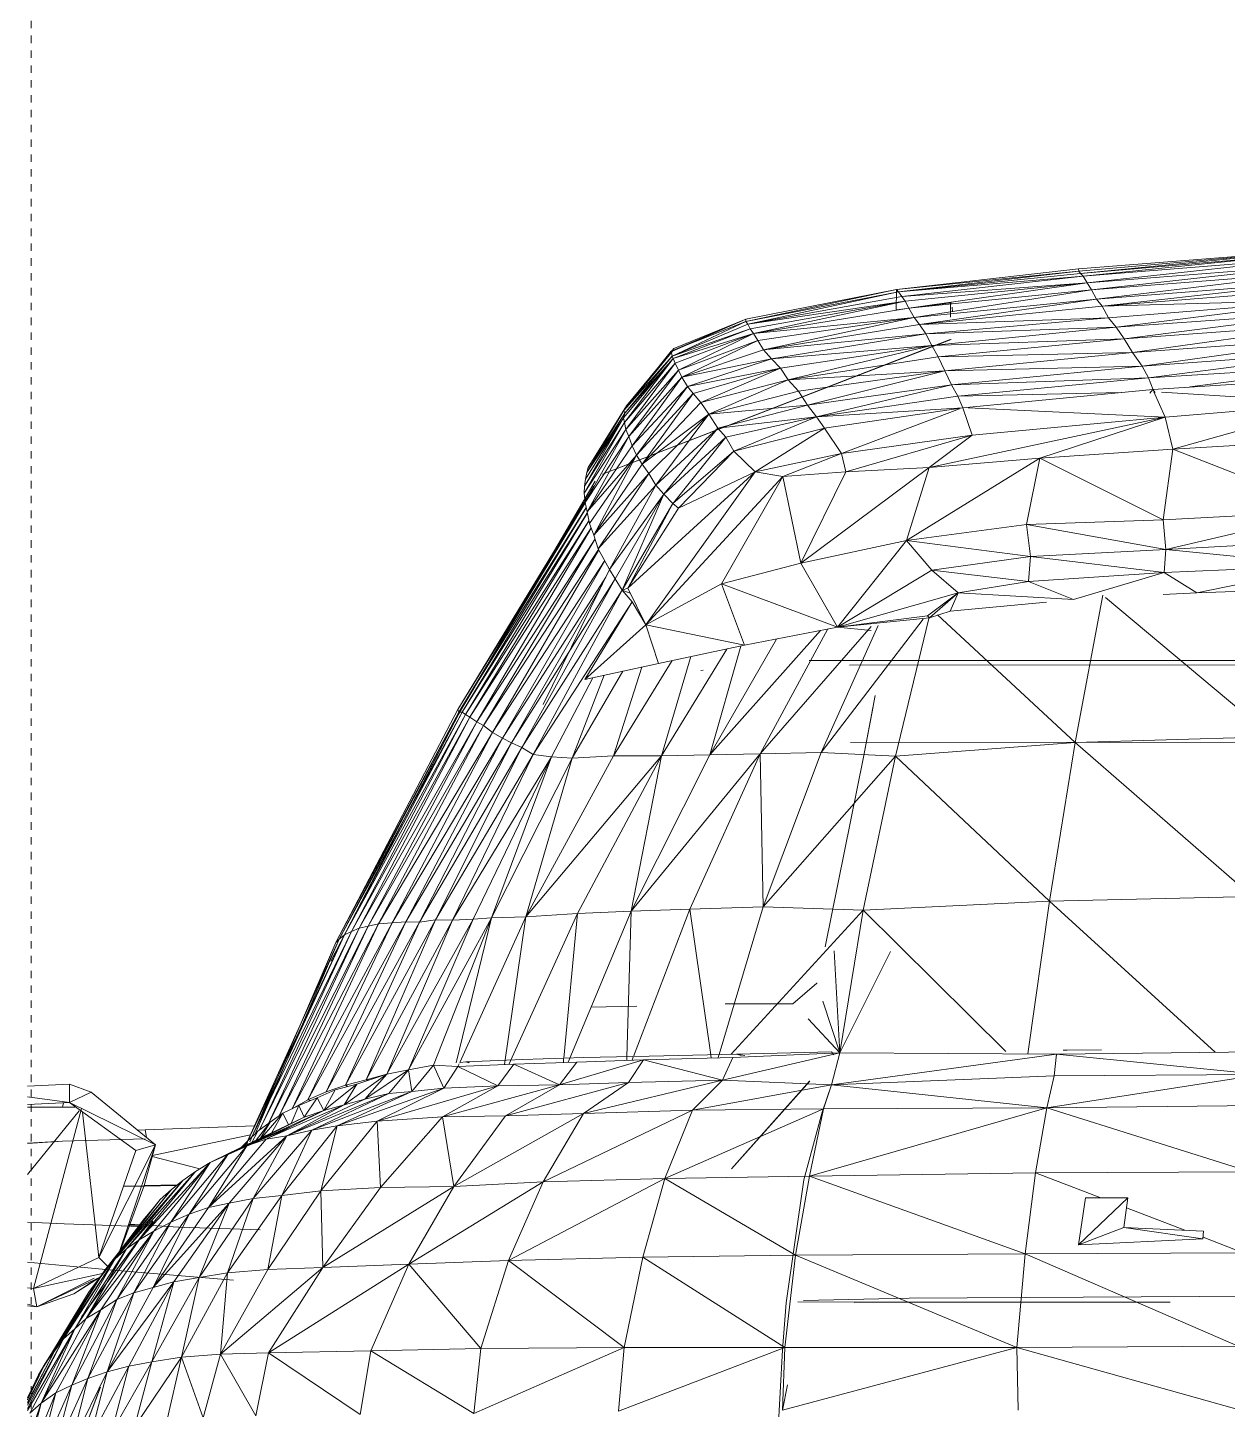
# Model space of a CAD drawing. Header units: inches. Extents: x 1747 to 7606, y -251 to 585.
# Drawn here: x 4729.63 to 4749.84, y 12.31 to 35.59 of the extents above; entities that cross this region are included whole.
import ezdxf

# ---------------------------------------------------------------- set-up
doc = ezdxf.new("R2010")
doc.units = ezdxf.units.IN
doc.header["$MEASUREMENT"] = 0
doc.linetypes.add('Aligning Line 1_8_', pattern=[0.25, 0.125, -0.125])
for name, color, linetype, lineweight in [('0-3', 10, 'Continuous', 5), ('0-4', 7, 'Continuous', 9), ('A-GENM', 5, 'Continuous', 9), ('G-ANNO-SYMB-1', 147, 'Aligning Line 1_8_', 9)]:
    doc.layers.add(name, color=color, linetype=linetype, lineweight=lineweight)

# ---------------------------------------------------------------- blocks, each defined once
blk = doc.blocks.new('Land_Rover_Evoque_-_SUV_Car_Vehicle_Automobile_13067 - Land Rover EVOQUE_dwg-1230547-BUILDING ELEVATION - NORTH')
at = {"layer": 'A-GENM'}
for p, q in [((-12440.143, 31.835), (-12444.09, 31.526)), ((-12444.083, 31.486), (-12440.145, 31.833)), ((-12444.055, 31.445), (-12440.145, 31.833)), ((-12444.055, 31.445), (-12440.128, 31.792)), ((-12444.009, 31.404), (-12440.128, 31.792)), ((-12444.009, 31.404), (-12440.092, 31.713)), ((-12443.943, 31.287), (-12440.092, 31.713)), ((-12447.158, 31.177), (-12444.09, 31.526)), ((-12444.083, 31.486), (-12447.158, 31.177)), ((-12444.09, 31.526), (-12447.156, 31.179)), ((-12447.122, 31.137), (-12444.083, 31.486)), ((-12447.122, 31.137), (-12444.055, 31.445)), ((-12444.083, 31.486), (-12444.09, 31.526)), ((-12444.055, 31.445), (-12444.083, 31.486)), ((-12444.009, 31.404), (-12444.055, 31.445)), ((-12443.943, 31.287), (-12440.046, 31.595)), ((-12443.869, 31.169), (-12440.046, 31.595)), ((-12443.869, 31.169), (-12439.981, 31.477)), ((-12443.785, 31.012), (-12439.981, 31.477)), ((-12444.009, 31.404), (-12447.122, 31.137)), ((-12447.066, 31.057), (-12444.009, 31.404)), ((-12443.943, 31.287), (-12447.066, 31.057)), ((-12443.943, 31.287), (-12447.01, 30.978)), ((-12446.945, 30.86), (-12443.943, 31.287)), ((-12443.943, 31.287), (-12444.009, 31.404)), ((-12443.869, 31.169), (-12443.943, 31.287)), ((-12443.785, 31.012), (-12439.926, 31.321)), ((-12443.69, 30.895), (-12439.926, 31.321)), ((-12443.69, 30.895), (-12439.85, 31.203)), ((-12447.158, 31.177), (-12449.694, 30.637)), ((-12447.122, 31.137), (-12449.694, 30.637)), ((-12447.156, 31.179), (-12449.692, 30.677)), ((-12447.158, 31.177), (-12449.692, 30.677)), ((-12447.122, 31.137), (-12449.658, 30.595)), ((-12447.066, 31.057), (-12449.658, 30.595)), ((-12447.01, 30.978), (-12449.658, 30.595)), ((-12447.01, 30.978), (-12449.621, 30.517)), ((-12447.01, 30.978), (-12449.565, 30.437)), ((-12447.159, 30.831), (-12447.158, 31.177)), ((-12447.122, 31.137), (-12447.158, 31.177)), ((-12447.158, 31.177), (-12447.122, 31.137)), ((-12447.066, 31.057), (-12447.122, 31.137)), ((-12447.122, 31.137), (-12447.066, 31.057)), ((-12447.01, 30.978), (-12447.066, 31.057)), ((-12447.066, 31.057), (-12447.01, 30.978)), ((-12446.945, 30.86), (-12447.01, 30.978)), ((-12447.01, 30.978), (-12446.945, 30.86)), ((-12443.869, 31.169), (-12446.945, 30.86)), ((-12446.86, 30.704), (-12443.869, 31.169)), ((-12443.785, 31.012), (-12446.86, 30.704)), ((-12446.766, 30.586), (-12443.785, 31.012)), ((-12443.785, 31.012), (-12443.869, 31.169)), ((-12443.69, 30.895), (-12443.785, 31.012)), ((-12439.766, 31.008), (-12443.69, 30.895)), ((-12439.766, 31.008), (-12443.586, 30.7)), ((-12439.766, 31.008), (-12443.453, 30.544)), ((-12446.945, 30.86), (-12449.565, 30.437)), ((-12446.236, 30.951), (-12447.156, 30.836)), ((-12446.86, 30.704), (-12446.945, 30.86)), ((-12446.945, 30.86), (-12446.86, 30.704)), ((-12446.766, 30.586), (-12443.69, 30.895)), ((-12446.248, 30.949), (-12446.23, 30.947)), ((-12446.248, 30.949), (-12446.248, 30.712)), ((-12446.214, 30.801), (-12446.215, 30.877)), ((-12443.586, 30.7), (-12443.69, 30.895)), ((-12439.662, 30.813), (-12443.453, 30.544)), ((-12439.662, 30.813), (-12443.321, 30.349)), ((-12450.953, 30.137), (-12449.692, 30.677)), ((-12450.953, 30.137), (-12449.694, 30.637)), ((-12450.935, 30.057), (-12449.694, 30.637)), ((-12450.935, 30.057), (-12449.658, 30.595)), ((-12450.935, 30.057), (-12449.621, 30.517)), ((-12450.931, 30.14), (-12449.692, 30.677)), ((-12450.918, 30.017), (-12449.621, 30.517)), ((-12450.909, 30.181), (-12449.692, 30.677)), ((-12449.692, 30.677), (-12449.694, 30.637)), ((-12449.658, 30.595), (-12449.694, 30.637)), ((-12449.621, 30.517), (-12449.658, 30.595)), ((-12449.565, 30.437), (-12449.621, 30.517)), ((-12446.86, 30.704), (-12449.565, 30.437)), ((-12446.86, 30.704), (-12449.491, 30.319)), ((-12446.86, 30.704), (-12449.397, 30.163)), ((-12446.766, 30.586), (-12449.397, 30.163)), ((-12446.766, 30.586), (-12446.86, 30.704)), ((-12446.86, 30.704), (-12446.766, 30.586)), ((-12443.586, 30.7), (-12446.766, 30.586)), ((-12446.661, 30.43), (-12446.766, 30.586)), ((-12446.766, 30.586), (-12446.661, 30.43)), ((-12443.586, 30.7), (-12446.661, 30.43)), ((-12443.453, 30.544), (-12446.661, 30.43)), ((-12443.453, 30.544), (-12446.558, 30.235)), ((-12443.453, 30.544), (-12443.586, 30.7)), ((-12443.321, 30.349), (-12443.453, 30.544)), ((-12439.558, 30.619), (-12443.321, 30.349)), ((-12439.558, 30.619), (-12443.178, 30.116)), ((-12446.237, 30.337), (-12452.111, 28.068)), ((-12452.111, 28.068), (-12446.249, 30.335)), ((-12450.918, 30.017), (-12449.565, 30.437)), ((-12450.882, 29.937), (-12449.565, 30.437)), ((-12450.826, 29.819), (-12449.565, 30.437)), ((-12450.826, 29.819), (-12449.491, 30.319)), ((-12450.77, 29.702), (-12449.491, 30.319)), ((-12449.565, 30.437), (-12449.491, 30.319)), ((-12449.397, 30.163), (-12449.491, 30.319)), ((-12446.661, 30.43), (-12449.397, 30.163)), ((-12446.661, 30.43), (-12449.263, 30.007)), ((-12446.661, 30.43), (-12446.558, 30.235)), ((-12446.661, 30.43), (-12446.558, 30.235)), ((-12443.321, 30.349), (-12446.558, 30.235)), ((-12443.321, 30.349), (-12446.454, 30.041)), ((-12443.178, 30.116), (-12443.321, 30.349)), ((-12439.445, 30.386), (-12443.178, 30.116)), ((-12439.445, 30.386), (-12443.016, 29.883)), ((-12451.747, 29.138), (-12450.931, 30.14)), ((-12451.747, 29.138), (-12450.953, 30.137)), ((-12450.935, 30.057), (-12451.747, 29.138)), ((-12451.73, 29.096), (-12450.935, 30.057)), ((-12451.706, 29.218), (-12450.909, 30.181)), ((-12450.935, 30.057), (-12450.953, 30.137)), ((-12450.918, 30.017), (-12450.935, 30.057)), ((-12450.931, 30.14), (-12450.909, 30.181)), ((-12450.77, 29.702), (-12449.397, 30.163)), ((-12449.263, 30.007), (-12449.397, 30.163)), ((-12446.558, 30.235), (-12449.263, 30.007)), ((-12446.558, 30.235), (-12449.112, 29.85)), ((-12446.558, 30.235), (-12448.979, 29.656)), ((-12446.454, 30.041), (-12448.979, 29.656)), ((-12446.558, 30.235), (-12446.454, 30.041)), ((-12446.558, 30.235), (-12446.454, 30.041)), ((-12443.178, 30.116), (-12446.454, 30.041)), ((-12446.454, 30.041), (-12446.341, 29.808)), ((-12443.178, 30.116), (-12446.341, 29.808)), ((-12443.016, 29.883), (-12443.178, 30.116)), ((-12439.321, 30.153), (-12443.016, 29.883)), ((-12439.321, 30.153), (-12442.912, 29.689)), ((-12451.752, 29.017), (-12450.918, 30.017)), ((-12451.735, 28.938), (-12450.918, 30.017)), ((-12450.882, 29.937), (-12451.735, 28.938)), ((-12451.73, 29.096), (-12450.918, 30.017)), ((-12451.718, 28.82), (-12450.882, 29.937)), ((-12450.826, 29.819), (-12451.718, 28.82)), ((-12451.662, 28.702), (-12450.826, 29.819)), ((-12450.882, 29.937), (-12450.918, 30.017)), ((-12450.826, 29.819), (-12450.882, 29.937)), ((-12450.77, 29.702), (-12450.826, 29.819)), ((-12449.263, 30.007), (-12450.77, 29.702)), ((-12449.263, 30.007), (-12450.676, 29.546)), ((-12449.112, 29.85), (-12450.676, 29.546)), ((-12449.112, 29.85), (-12450.582, 29.428)), ((-12449.112, 29.85), (-12450.449, 29.271)), ((-12449.263, 30.007), (-12449.112, 29.85)), ((-12449.112, 29.85), (-12448.979, 29.656)), ((-12446.341, 29.808), (-12448.979, 29.656)), ((-12446.341, 29.808), (-12448.807, 29.462)), ((-12446.341, 29.808), (-12448.655, 29.228)), ((-12443.016, 29.883), (-12446.341, 29.808)), ((-12446.341, 29.808), (-12446.227, 29.574)), ((-12443.016, 29.883), (-12446.227, 29.574)), ((-12442.912, 29.689), (-12443.016, 29.883)), ((-12439.247, 29.92), (-12442.912, 29.689)), ((-12442.212, 29.535), (-12439.247, 29.92)), ((-12451.296, 29.705), (-12451.706, 29.218)), ((-12450.77, 29.702), (-12451.662, 28.702)), ((-12450.77, 29.702), (-12451.607, 28.546)), ((-12450.676, 29.546), (-12450.77, 29.702)), ((-12448.979, 29.656), (-12450.449, 29.271)), ((-12448.979, 29.656), (-12450.317, 29.077)), ((-12448.979, 29.656), (-12448.807, 29.462)), ((-12446.227, 29.574), (-12448.655, 29.228)), ((-12446.227, 29.574), (-12448.502, 29.034)), ((-12442.912, 29.689), (-12446.227, 29.574)), ((-12446.227, 29.574), (-12446.123, 29.38)), ((-12446.227, 29.574), (-12446.123, 29.38)), ((-12442.912, 29.689), (-12446.123, 29.38)), ((-12442.83, 29.486), (-12442.912, 29.689)), ((-12439.23, 29.726), (-12442.837, 29.495)), ((-12450.676, 29.546), (-12451.607, 28.546)), ((-12450.676, 29.546), (-12451.533, 28.389)), ((-12450.582, 29.428), (-12451.533, 28.389)), ((-12450.582, 29.428), (-12451.438, 28.233)), ((-12450.582, 29.428), (-12450.676, 29.546)), ((-12450.449, 29.271), (-12450.582, 29.428)), ((-12448.807, 29.462), (-12450.317, 29.077)), ((-12448.807, 29.462), (-12448.655, 29.228)), ((-12446.123, 29.38), (-12448.502, 29.034)), ((-12443.37, 29.443), (-12446.123, 29.38)), ((-12446.038, 29.186), (-12446.123, 29.38)), ((-12442.837, 29.495), (-12446.038, 29.186)), ((-12442.887, 29.432), (-12442.837, 29.495)), ((-12442.795, 29.441), (-12442.837, 29.495)), ((-12442.818, 29.456), (-12442.628, 29.029)), ((-12442.693, 29.448), (-12439.766, 29.261)), ((-12452.371, 28.097), (-12451.747, 29.138)), ((-12452.371, 28.097), (-12451.73, 29.096)), ((-12451.706, 29.218), (-12452.348, 28.177)), ((-12451.747, 29.138), (-12452.348, 28.177)), ((-12451.752, 29.017), (-12451.73, 29.096)), ((-12451.747, 29.138), (-12451.706, 29.218)), ((-12451.73, 29.096), (-12451.747, 29.138)), ((-12450.449, 29.271), (-12451.438, 28.233)), ((-12450.317, 29.077), (-12450.449, 29.271)), ((-12448.655, 29.228), (-12450.317, 29.077)), ((-12448.655, 29.228), (-12450.164, 28.844)), ((-12448.655, 29.228), (-12448.502, 29.034)), ((-12446.038, 29.186), (-12448.502, 29.034)), ((-12446.038, 29.186), (-12448.369, 28.84)), ((-12446.094, 29.165), (-12448.083, 28.414)), ((-12446.038, 29.186), (-12445.878, 28.721)), ((-12445.949, 29.182), (-12442.628, 29.029)), ((-12439.766, 29.261), (-12442.628, 29.029)), ((-12439.766, 29.261), (-12442.498, 28.487)), ((-12452.417, 27.744), (-12451.735, 28.938)), ((-12452.414, 27.862), (-12451.752, 29.017)), ((-12451.735, 28.938), (-12452.414, 27.862)), ((-12451.752, 29.017), (-12452.392, 27.98)), ((-12451.752, 29.017), (-12452.371, 28.097)), ((-12451.735, 28.938), (-12451.752, 29.017)), ((-12451.718, 28.82), (-12451.735, 28.938)), ((-12450.317, 29.077), (-12451.438, 28.233)), ((-12450.317, 29.077), (-12451.325, 28.077)), ((-12450.317, 29.077), (-12451.211, 27.882)), ((-12450.164, 28.844), (-12450.317, 29.077)), ((-12448.502, 29.034), (-12450.164, 28.844)), ((-12448.502, 29.034), (-12450.031, 28.688)), ((-12449.898, 28.455), (-12448.502, 29.034)), ((-12448.369, 28.84), (-12448.502, 29.034)), ((-12446.607, 28.18), (-12442.628, 29.029)), ((-12442.628, 29.029), (-12445.878, 28.721)), ((-12444.742, 28.334), (-12442.628, 29.029)), ((-12442.498, 28.487), (-12442.628, 29.029)), ((-12451.718, 28.82), (-12452.417, 27.744)), ((-12451.718, 28.82), (-12452.4, 27.587)), ((-12451.662, 28.702), (-12452.4, 27.587)), ((-12451.662, 28.702), (-12452.365, 27.43)), ((-12451.662, 28.702), (-12451.718, 28.82)), ((-12451.607, 28.546), (-12451.662, 28.702)), ((-12450.164, 28.844), (-12451.211, 27.882)), ((-12450.164, 28.844), (-12451.077, 27.727)), ((-12450.031, 28.688), (-12451.077, 27.727)), ((-12450.031, 28.688), (-12450.915, 27.583)), ((-12450.031, 28.688), (-12450.164, 28.844)), ((-12449.898, 28.455), (-12450.031, 28.688)), ((-12449.898, 28.455), (-12448.369, 28.84)), ((-12448.369, 28.84), (-12449.898, 28.455)), ((-12449.535, 28.105), (-12448.369, 28.84)), ((-12448.337, 28.845), (-12448.369, 28.84)), ((-12448.083, 28.414), (-12448.369, 28.84)), ((-12445.878, 28.721), (-12448.083, 28.414)), ((-12448.008, 28.104), (-12445.878, 28.721)), ((-12446.607, 28.18), (-12445.878, 28.721)), ((-12439.848, 28.641), (-12442.498, 28.487)), ((-12451.607, 28.546), (-12452.365, 27.43)), ((-12451.533, 28.389), (-12451.607, 28.546)), ((-12449.898, 28.455), (-12450.924, 27.571)), ((-12449.898, 28.455), (-12450.828, 27.494)), ((-12449.898, 28.455), (-12450.828, 27.494)), ((-12449.535, 28.105), (-12449.898, 28.455)), ((-12449.535, 28.105), (-12448.083, 28.414)), ((-12449.072, 28.028), (-12448.083, 28.414)), ((-12448.008, 28.104), (-12448.083, 28.414)), ((-12444.742, 28.334), (-12442.498, 28.487)), ((-12442.665, 27.295), (-12442.498, 28.487)), ((-12442.498, 28.487), (-12439.852, 27.45)), ((-12452.371, 28.097), (-12452.348, 28.177)), ((-12451.533, 28.389), (-12452.365, 27.43)), ((-12451.533, 28.389), (-12452.328, 27.236)), ((-12451.533, 28.389), (-12452.253, 27.041)), ((-12451.438, 28.233), (-12452.253, 27.041)), ((-12451.438, 28.233), (-12451.533, 28.389)), ((-12451.325, 28.077), (-12451.438, 28.233)), ((-12448.767, 26.566), (-12446.607, 28.18)), ((-12448.008, 28.104), (-12446.607, 28.18)), ((-12446.988, 26.949), (-12444.742, 28.334)), ((-12446.607, 28.18), (-12446.988, 26.949)), ((-12446.607, 28.18), (-12444.742, 28.334)), ((-12444.742, 28.334), (-12444.966, 27.218)), ((-12444.742, 28.334), (-12442.665, 27.295)), ((-12454.542, 24.014), (-12452.233, 27.947)), ((-12452.414, 27.862), (-12452.392, 27.98)), ((-12452.392, 27.98), (-12452.371, 28.097)), ((-12451.325, 28.077), (-12452.253, 27.041)), ((-12451.325, 28.077), (-12452.179, 26.808)), ((-12449.535, 28.105), (-12451.684, 26.148)), ((-12449.535, 28.105), (-12451.378, 25.53)), ((-12451.378, 25.53), (-12449.072, 28.028)), ((-12451.211, 27.882), (-12451.325, 28.077)), ((-12449.535, 28.105), (-12450.828, 27.494)), ((-12449.072, 28.028), (-12450.101, 26.22)), ((-12449.535, 28.105), (-12449.072, 28.028)), ((-12448.008, 28.104), (-12449.072, 28.028)), ((-12448.767, 26.566), (-12449.072, 28.028)), ((-12448.767, 26.566), (-12448.008, 28.104)), ((-12454.519, 24.051), (-12452.255, 27.867)), ((-12452.417, 27.744), (-12452.414, 27.862)), ((-12452.4, 27.587), (-12452.417, 27.744)), ((-12451.211, 27.882), (-12452.179, 26.808)), ((-12451.211, 27.882), (-12451.988, 26.46)), ((-12451.077, 27.727), (-12451.988, 26.46)), ((-12451.077, 27.727), (-12451.893, 26.305)), ((-12451.077, 27.727), (-12451.778, 26.111)), ((-12451.211, 27.882), (-12451.077, 27.727)), ((-12451.077, 27.727), (-12450.924, 27.571)), ((-12454.545, 24.1), (-12452.427, 27.583)), ((-12454.545, 24.1), (-12452.427, 27.583)), ((-12454.545, 24.1), (-12452.403, 27.583)), ((-12454.528, 24.06), (-12452.4, 27.583)), ((-12454.528, 24.06), (-12452.4, 27.583)), ((-12454.528, 24.06), (-12452.381, 27.505)), ((-12454.473, 24.057), (-12452.381, 27.502)), ((-12452.969, 26.692), (-12452.407, 27.651)), ((-12452.365, 27.43), (-12452.4, 27.587)), ((-12451.778, 26.111), (-12450.924, 27.571)), ((-12451.684, 26.148), (-12450.924, 27.571)), ((-12450.828, 27.494), (-12451.684, 26.148)), ((-12450.828, 27.494), (-12450.924, 27.571)), ((-12454.473, 24.057), (-12452.363, 27.422)), ((-12454.417, 24.016), (-12452.362, 27.418)), ((-12454.417, 24.016), (-12452.337, 27.283)), ((-12454.342, 23.974), (-12452.336, 27.278)), ((-12452.328, 27.236), (-12452.365, 27.43)), ((-12452.253, 27.041), (-12452.328, 27.236)), ((-12444.966, 27.218), (-12442.665, 27.295)), ((-12442.665, 27.295), (-12439.852, 27.45)), ((-12442.665, 27.295), (-12442.617, 26.797)), ((-12439.852, 27.45), (-12442.617, 26.797)), ((-12454.342, 23.974), (-12452.299, 27.16)), ((-12454.228, 23.895), (-12452.297, 27.156)), ((-12452.253, 27.041), (-12452.179, 26.808)), ((-12446.988, 26.949), (-12444.966, 27.218)), ((-12444.966, 27.218), (-12442.617, 26.797)), ((-12444.966, 27.218), (-12444.899, 26.681)), ((-12454.228, 23.895), (-12452.234, 26.98)), ((-12454.115, 23.835), (-12452.233, 26.977)), ((-12454.115, 23.835), (-12452.173, 26.797)), ((-12453.963, 23.716), (-12452.171, 26.794)), ((-12452.179, 26.808), (-12451.988, 26.46)), ((-12448.767, 26.566), (-12446.988, 26.949)), ((-12446.988, 26.949), (-12448.149, 25.491)), ((-12446.988, 26.949), (-12444.899, 26.681)), ((-12446.988, 26.949), (-12446.562, 26.451)), ((-12442.617, 26.797), (-12444.899, 26.681)), ((-12442.617, 26.797), (-12444.899, 26.681)), ((-12442.617, 26.797), (-12442.647, 26.413)), ((-12439.823, 26.951), (-12442.617, 26.797)), ((-12439.823, 26.951), (-12442.617, 26.797)), ((-12439.842, 26.529), (-12442.617, 26.797)), ((-12453.963, 23.716), (-12452.071, 26.612)), ((-12453.791, 23.618), (-12452.07, 26.609)), ((-12448.767, 26.566), (-12450.101, 26.22)), ((-12448.767, 26.566), (-12448.149, 25.491)), ((-12444.899, 26.681), (-12446.562, 26.451)), ((-12444.899, 26.681), (-12446.562, 26.451)), ((-12444.899, 26.681), (-12444.929, 26.259)), ((-12442.647, 26.413), (-12444.899, 26.681)), ((-12453.791, 23.618), (-12452.052, 26.329)), ((-12453.639, 23.539), (-12451.893, 26.305)), ((-12453.466, 23.46), (-12451.893, 26.305)), ((-12451.988, 26.46), (-12453.108, 24.187)), ((-12451.988, 26.46), (-12451.893, 26.305)), ((-12451.893, 26.305), (-12451.988, 26.46)), ((-12451.893, 26.305), (-12451.778, 26.111)), ((-12451.778, 26.111), (-12451.893, 26.305)), ((-12451.778, 26.111), (-12451.893, 26.305)), ((-12446.562, 26.451), (-12448.149, 25.491)), ((-12446.562, 26.451), (-12448.149, 25.491)), ((-12444.929, 26.259), (-12446.562, 26.451)), ((-12446.562, 26.451), (-12446.119, 26.067)), ((-12442.647, 26.413), (-12444.929, 26.259)), ((-12442.647, 26.413), (-12444.174, 25.953)), ((-12439.842, 26.529), (-12442.647, 26.413)), ((-12442.647, 26.413), (-12442.095, 26.068)), ((-12439.842, 26.529), (-12442.095, 26.068)), ((-12453.639, 23.539), (-12452.109, 26.214)), ((-12453.466, 23.46), (-12451.778, 26.111)), ((-12453.275, 23.343), (-12451.778, 26.111)), ((-12453.275, 23.343), (-12451.778, 26.111)), ((-12451.684, 26.148), (-12451.778, 26.111)), ((-12451.643, 26.064), (-12451.778, 26.111)), ((-12451.607, 25.917), (-12451.778, 26.111)), ((-12451.684, 26.148), (-12451.378, 25.53)), ((-12451.378, 25.53), (-12450.101, 26.22)), ((-12450.101, 26.22), (-12448.149, 25.491)), ((-12450.101, 26.22), (-12449.716, 25.184)), ((-12446.119, 26.067), (-12448.149, 25.491)), ((-12446.119, 26.067), (-12446.631, 25.683)), ((-12446.119, 26.067), (-12446.602, 25.645)), ((-12446.119, 26.067), (-12446.254, 25.761)), ((-12444.929, 26.259), (-12446.119, 26.067)), ((-12446.119, 26.067), (-12444.174, 25.953)), ((-12444.929, 26.259), (-12444.174, 25.953)), ((-12442.662, 26.037), (-12442.095, 26.068)), ((-12442.095, 26.068), (-12441.301, 26.098)), ((-12453.275, 23.343), (-12451.607, 25.917)), ((-12451.607, 25.917), (-12452.404, 24.609)), ((-12451.607, 25.917), (-12451.378, 25.53)), ((-12446.254, 25.761), (-12444.628, 25.911)), ((-12443.681, 26.03), (-12444.143, 23.548)), ((-12440.836, 23.645), (-12443.634, 25.99)), ((-12446.704, 25.627), (-12448.426, 23.376)), ((-12448.149, 25.491), (-12446.631, 25.683)), ((-12448.149, 25.491), (-12446.602, 25.645)), ((-12446.611, 25.638), (-12447.17, 23.318)), ((-12446.631, 25.683), (-12446.602, 25.645)), ((-12446.254, 25.761), (-12446.602, 25.645)), ((-12446.463, 25.698), (-12444.143, 23.548)), ((-12451.378, 25.53), (-12452.404, 24.609)), ((-12451.378, 25.53), (-12452.404, 24.609)), ((-12451.378, 25.53), (-12449.716, 25.184)), ((-12451.378, 25.53), (-12451.166, 24.877)), ((-12450.302, 23.338), (-12448.438, 25.435)), ((-12448.149, 25.491), (-12449.716, 25.184)), ((-12448.149, 25.491), (-12449.716, 25.184)), ((-12449.451, 23.357), (-12447.583, 25.499)), ((-12449.451, 23.357), (-12448.311, 25.459)), ((-12448.426, 23.376), (-12447.464, 25.519)), ((-12448.149, 25.491), (-12447.582, 25.436)), ((-12449.716, 25.184), (-12451.166, 24.877)), ((-12449.716, 25.184), (-12451.166, 24.877)), ((-12450.302, 23.338), (-12449.176, 25.29)), ((-12450.302, 23.338), (-12449.777, 25.171)), ((-12451.925, 23.32), (-12450.933, 24.927)), ((-12451.925, 23.32), (-12450.933, 24.927)), ((-12451.113, 23.32), (-12450.012, 25.121)), ((-12451.113, 23.32), (-12450.62, 24.993)), ((-12448.623, 24.927), (-12448.624, 24.926)), ((-12437.909, 24.93), (-12448.623, 24.927)), ((-12452.62, 23.283), (-12451.764, 24.748)), ((-12452.62, 23.283), (-12452.083, 24.679)), ((-12451.166, 24.877), (-12452.404, 24.609)), ((-12452.404, 24.609), (-12451.166, 24.877)), ((-12451.925, 23.32), (-12451.445, 24.817)), ((-12450.451, 24.762), (-12450.41, 24.764)), ((-12447.945, 24.852), (-12447.947, 24.85)), ((-12447.945, 24.852), (-12438.585, 24.854)), ((-12452.966, 23.303), (-12452.272, 24.638)), ((-12447.711, 23.299), (-12447.513, 24.339)), ((-12456.683, 19.866), (-12454.519, 24.051)), ((-12456.683, 19.866), (-12454.542, 24.014)), ((-12456.603, 20.18), (-12454.545, 24.1)), ((-12454.545, 24.1), (-12456.603, 20.18)), ((-12454.528, 24.06), (-12456.603, 20.18)), ((-12456.547, 20.236), (-12454.528, 24.06)), ((-12454.528, 24.06), (-12456.547, 20.236)), ((-12454.473, 24.057), (-12456.547, 20.236)), ((-12456.453, 20.31), (-12454.473, 24.057)), ((-12456.453, 20.31), (-12454.417, 24.016)), ((-12456.339, 20.365), (-12454.417, 24.016)), ((-12456.339, 20.365), (-12454.342, 23.974)), ((-12456.206, 20.419), (-12454.342, 23.974)), ((-12454.528, 24.06), (-12454.545, 24.1)), ((-12454.473, 24.057), (-12454.528, 24.06)), ((-12454.417, 24.016), (-12454.473, 24.057)), ((-12454.417, 24.016), (-12454.342, 23.974)), ((-12454.342, 23.974), (-12454.228, 23.895)), ((-12447.549, 24.155), (-12447.711, 23.299)), ((-12456.206, 20.419), (-12454.228, 23.895)), ((-12456.054, 20.455), (-12454.228, 23.895)), ((-12456.054, 20.455), (-12454.115, 23.835)), ((-12455.882, 20.491), (-12454.115, 23.835)), ((-12454.228, 23.895), (-12454.115, 23.835)), ((-12454.115, 23.835), (-12453.963, 23.716)), ((-12455.882, 20.491), (-12453.963, 23.716)), ((-12453.963, 23.716), (-12455.652, 20.507)), ((-12455.652, 20.507), (-12453.791, 23.618)), ((-12453.791, 23.618), (-12455.423, 20.524)), ((-12455.423, 20.524), (-12453.639, 23.539)), ((-12453.639, 23.539), (-12455.193, 20.521)), ((-12453.963, 23.716), (-12453.791, 23.618)), ((-12453.791, 23.618), (-12453.639, 23.539)), ((-12453.639, 23.539), (-12453.466, 23.46)), ((-12447.929, 23.549), (-12447.93, 23.547)), ((-12447.929, 23.549), (-12438.569, 23.551)), ((-12447.17, 23.318), (-12444.143, 23.548)), ((-12444.143, 23.548), (-12444.576, 20.876)), ((-12440.836, 23.645), (-12444.143, 23.548)), ((-12444.143, 23.548), (-12441.163, 20.953)), ((-12455.193, 20.521), (-12453.466, 23.46)), ((-12453.466, 23.46), (-12454.924, 20.558)), ((-12454.924, 20.558), (-12453.275, 23.343)), ((-12453.275, 23.343), (-12454.635, 20.556)), ((-12453.275, 23.343), (-12454.635, 20.556)), ((-12452.966, 23.303), (-12454.635, 20.556)), ((-12452.966, 23.303), (-12454.289, 20.573)), ((-12452.966, 23.303), (-12453.981, 20.591)), ((-12453.981, 20.591), (-12452.62, 23.283)), ((-12453.466, 23.46), (-12453.275, 23.343)), ((-12451.925, 23.32), (-12453.401, 20.609)), ((-12451.113, 23.32), (-12453.401, 20.609)), ((-12453.401, 20.609), (-12451.925, 23.32)), ((-12452.62, 23.283), (-12453.401, 20.609)), ((-12452.966, 23.303), (-12453.275, 23.343)), ((-12452.966, 23.303), (-12452.62, 23.283)), ((-12452.62, 23.283), (-12451.925, 23.32)), ((-12451.113, 23.32), (-12452.532, 20.666)), ((-12451.113, 23.32), (-12451.925, 23.32)), ((-12451.623, 20.704), (-12449.451, 23.357)), ((-12451.623, 20.704), (-12450.302, 23.338)), ((-12451.113, 23.32), (-12451.623, 20.704)), ((-12451.113, 23.32), (-12450.302, 23.338)), ((-12449.451, 23.357), (-12450.638, 20.742)), ((-12450.302, 23.338), (-12449.451, 23.357)), ((-12449.451, 23.357), (-12448.426, 23.376)), ((-12449.451, 23.357), (-12449.4, 20.78)), ((-12449.4, 20.78), (-12448.426, 23.376)), ((-12447.17, 23.318), (-12448.426, 23.376)), ((-12447.711, 23.299), (-12448.357, 20.107)), ((-12447.17, 23.318), (-12447.868, 22.524)), ((-12447.17, 23.318), (-12447.719, 20.721)), ((-12447.719, 20.721), (-12447.17, 23.318)), ((-12447.719, 20.721), (-12447.17, 23.318)), ((-12447.17, 23.318), (-12444.576, 20.876)), ((-12447.87, 22.521), (-12449.4, 20.78)), ((-12444.576, 20.876), (-12441.163, 20.953)), ((-12451.623, 20.704), (-12450.638, 20.742)), ((-12450.638, 20.742), (-12451.586, 18.257)), ((-12450.638, 20.742), (-12449.4, 20.78)), ((-12450.638, 20.742), (-12450.285, 18.288)), ((-12450.144, 18.291), (-12449.4, 20.78)), ((-12447.719, 20.721), (-12449.943, 18.297)), ((-12447.719, 20.721), (-12449.4, 20.78)), ((-12448.112, 18.318), (-12447.719, 20.721)), ((-12448.112, 18.318), (-12447.719, 20.721)), ((-12447.719, 20.721), (-12444.576, 20.876)), ((-12447.719, 20.721), (-12445.314, 18.34)), ((-12444.576, 20.876), (-12444.94, 18.301)), ((-12444.576, 20.876), (-12441.786, 18.329)), ((-12457.553, 17.259), (-12455.882, 20.491)), ((-12457.339, 17.378), (-12455.652, 20.507)), ((-12455.882, 20.491), (-12457.339, 17.378)), ((-12455.423, 20.524), (-12457.071, 17.528)), ((-12455.652, 20.507), (-12457.071, 17.528)), ((-12455.423, 20.524), (-12456.764, 17.66)), ((-12455.193, 20.521), (-12456.764, 17.66)), ((-12454.924, 20.558), (-12456.437, 17.773)), ((-12455.193, 20.521), (-12456.437, 17.773)), ((-12454.924, 20.558), (-12456.09, 17.867)), ((-12454.635, 20.556), (-12456.09, 17.867)), ((-12456.054, 20.455), (-12455.882, 20.491)), ((-12455.882, 20.491), (-12455.652, 20.507)), ((-12454.289, 20.573), (-12455.744, 17.96)), ((-12454.635, 20.556), (-12455.744, 17.96)), ((-12454.635, 20.556), (-12455.744, 17.96)), ((-12455.652, 20.507), (-12455.423, 20.524)), ((-12455.423, 20.524), (-12455.193, 20.521)), ((-12453.981, 20.591), (-12455.378, 18.035)), ((-12454.289, 20.573), (-12455.378, 18.035)), ((-12455.193, 20.521), (-12454.924, 20.558)), ((-12453.981, 20.591), (-12454.954, 18.111)), ((-12454.924, 20.558), (-12454.635, 20.556)), ((-12454.635, 20.556), (-12454.289, 20.573)), ((-12453.981, 20.591), (-12454.575, 18.15)), ((-12453.401, 20.609), (-12454.512, 18.157)), ((-12453.401, 20.609), (-12454.512, 18.157)), ((-12454.289, 20.573), (-12453.981, 20.591)), ((-12453.981, 20.591), (-12453.401, 20.609)), ((-12453.401, 20.609), (-12453.761, 18.122)), ((-12452.532, 20.666), (-12453.684, 18.125)), ((-12453.401, 20.609), (-12452.532, 20.666)), ((-12452.532, 20.666), (-12452.761, 18.23)), ((-12451.623, 20.704), (-12452.689, 18.16)), ((-12452.532, 20.666), (-12451.623, 20.704)), ((-12451.623, 20.704), (-12451.699, 18.255)), ((-12456.453, 20.31), (-12458.082, 16.835)), ((-12456.453, 20.31), (-12458.021, 16.895)), ((-12456.339, 20.365), (-12458.014, 16.902)), ((-12456.339, 20.365), (-12457.889, 17.018)), ((-12457.885, 17.021), (-12456.206, 20.419)), ((-12456.206, 20.419), (-12457.736, 17.128)), ((-12457.733, 17.13), (-12456.054, 20.455)), ((-12456.054, 20.455), (-12457.555, 17.257)), ((-12456.453, 20.31), (-12456.547, 20.236)), ((-12456.453, 20.31), (-12456.339, 20.365)), ((-12456.339, 20.365), (-12456.206, 20.419)), ((-12456.206, 20.419), (-12456.054, 20.455)), ((-12456.547, 20.236), (-12458.089, 16.829)), ((-12456.547, 20.236), (-12458.089, 16.829)), ((-12458.049, 16.819), (-12456.603, 20.18)), ((-12457.96, 16.955), (-12456.547, 20.236)), ((-12457.108, 18.997), (-12456.603, 20.18)), ((-12457.036, 19.157), (-12456.603, 20.18)), ((-12456.603, 20.18), (-12456.547, 20.236)), ((-12448.112, 18.318), (-12448.205, 20.036)), ((-12448.112, 18.318), (-12447.255, 20.027)), ((-12448.495, 19.491), (-12448.902, 19.146)), ((-12448.495, 19.491), (-12448.494, 19.492)), ((-12451.531, 19.108), (-12452.303, 19.091)), ((-12450.043, 19.145), (-12449.733, 19.147)), ((-12450.043, 19.145), (-12448.902, 19.146)), ((-12448.112, 18.318), (-12448.396, 19.188)), ((-12448.112, 18.318), (-12448.646, 18.89)), ((-12454.413, 18.167), (-12454.507, 18.157)), ((-12453.448, 18.205), (-12454.413, 18.167)), ((-12454.349, 18.159), (-12454.413, 18.167)), ((-12454.413, 18.167), (-12454.363, 18.149)), ((-12453.602, 18.128), (-12452.539, 18.165)), ((-12452.423, 18.243), (-12453.448, 18.205)), ((-12452.831, 17.781), (-12451.418, 18.204)), ((-12452.831, 17.781), (-12452.539, 18.165)), ((-12452.763, 18.218), (-12452.768, 18.157)), ((-12452.539, 18.165), (-12451.418, 18.204)), ((-12451.321, 18.262), (-12452.423, 18.243)), ((-12451.699, 18.249), (-12451.701, 18.202)), ((-12451.418, 18.204), (-12451.67, 17.819)), ((-12451.591, 18.244), (-12451.609, 18.197)), ((-12451.418, 18.204), (-12449.911, 18.241)), ((-12451.418, 18.204), (-12450.086, 17.857)), ((-12449.852, 18.299), (-12451.321, 18.262)), ((-12450.284, 18.282), (-12450.277, 18.232)), ((-12450.161, 18.235), (-12450.146, 18.286)), ((-12448.112, 18.318), (-12450.086, 17.857)), ((-12450.086, 17.857), (-12449.911, 18.241)), ((-12448.112, 18.318), (-12449.911, 18.241)), ((-12449.852, 18.299), (-12448.248, 18.337)), ((-12449.709, 18.275), (-12449.852, 18.299)), ((-12449.772, 18.276), (-12449.852, 18.299)), ((-12448.112, 18.318), (-12448.249, 17.78)), ((-12448.112, 18.318), (-12448.249, 17.78)), ((-12448.249, 17.78), (-12444.458, 18.299)), ((-12448.212, 18.285), (-12448.248, 18.337)), ((-12448.112, 18.318), (-12444.458, 18.299)), ((-12444.458, 18.299), (-12444.498, 17.934)), ((-12440.987, 18.338), (-12444.458, 18.299)), ((-12441.007, 17.954), (-12444.458, 18.299)), ((-12444.348, 18.364), (-12444.28, 18.366)), ((-12443.703, 18.372), (-12444.28, 18.366)), ((-12455.744, 17.96), (-12456.459, 17.444)), ((-12455.744, 17.96), (-12456.245, 17.79)), ((-12455.378, 18.035), (-12456.112, 17.538)), ((-12455.744, 17.96), (-12456.112, 17.538)), ((-12456.09, 17.867), (-12455.744, 17.96)), ((-12455.744, 17.96), (-12456.09, 17.867)), ((-12455.744, 17.96), (-12455.378, 18.035)), ((-12455.378, 18.035), (-12455.744, 17.96)), ((-12455.378, 18.035), (-12455.708, 17.632)), ((-12454.954, 18.111), (-12455.378, 18.035)), ((-12454.954, 18.111), (-12455.378, 18.035)), ((-12455.378, 18.035), (-12455.322, 17.669)), ((-12454.954, 18.111), (-12455.322, 17.669)), ((-12454.954, 18.111), (-12454.548, 18.091)), ((-12454.954, 18.111), (-12454.782, 17.725)), ((-12454.782, 17.725), (-12454.548, 18.091)), ((-12454.548, 18.091), (-12453.602, 18.128)), ((-12454.548, 18.091), (-12453.874, 17.762)), ((-12454.521, 18.137), (-12454.543, 18.088)), ((-12454.521, 18.137), (-12454.543, 18.088)), ((-12453.874, 17.762), (-12453.602, 18.128)), ((-12453.602, 18.128), (-12452.831, 17.781)), ((-12448.249, 17.78), (-12444.498, 17.934)), ((-12448.249, 17.78), (-12444.498, 17.934)), ((-12444.625, 17.395), (-12441.007, 17.954)), ((-12444.625, 17.395), (-12444.498, 17.934)), ((-12444.498, 17.934), (-12441.007, 17.954)), ((-12441.007, 17.954), (-12444.498, 17.934)), ((-12461.793, 17.757), (-12461.088, 17.79)), ((-12461.088, 17.79), (-12460.721, 17.656)), ((-12461.088, 17.79), (-12461.088, 17.483)), ((-12456.918, 17.564), (-12456.611, 17.696)), ((-12456.805, 17.35), (-12456.245, 17.79)), ((-12456.805, 17.35), (-12456.611, 17.696)), ((-12456.764, 17.66), (-12456.437, 17.773)), ((-12456.437, 17.773), (-12456.764, 17.66)), ((-12456.611, 17.696), (-12456.245, 17.79)), ((-12456.581, 17.092), (-12454.782, 17.725)), ((-12456.245, 17.79), (-12456.459, 17.444)), ((-12456.437, 17.773), (-12456.09, 17.867)), ((-12456.09, 17.867), (-12456.437, 17.773)), ((-12456.411, 17.767), (-12456.437, 17.773)), ((-12456.437, 17.773), (-12456.411, 17.76)), ((-12456.043, 17.859), (-12456.09, 17.867)), ((-12455.904, 17.168), (-12453.874, 17.762)), ((-12455.904, 17.168), (-12454.782, 17.725)), ((-12455.322, 17.669), (-12454.782, 17.725)), ((-12455.322, 17.669), (-12454.782, 17.725)), ((-12454.803, 17.243), (-12452.831, 17.781)), ((-12454.803, 17.243), (-12453.874, 17.762)), ((-12454.782, 17.725), (-12453.874, 17.762)), ((-12454.782, 17.725), (-12453.874, 17.762)), ((-12453.874, 17.762), (-12452.831, 17.781)), ((-12453.874, 17.762), (-12452.831, 17.781)), ((-12453.74, 17.261), (-12451.67, 17.819)), ((-12453.74, 17.261), (-12452.831, 17.781)), ((-12452.831, 17.781), (-12451.67, 17.819)), ((-12452.831, 17.781), (-12451.67, 17.819)), ((-12452.427, 17.299), (-12450.086, 17.857)), ((-12452.427, 17.299), (-12451.67, 17.819)), ((-12451.67, 17.819), (-12450.086, 17.857)), ((-12451.67, 17.819), (-12450.086, 17.857)), ((-12450.591, 17.356), (-12450.086, 17.857)), ((-12448.249, 17.78), (-12450.591, 17.356)), ((-12448.249, 17.78), (-12450.086, 17.857)), ((-12448.249, 17.78), (-12450.086, 17.857)), ((-12448.618, 17.843), (-12449.935, 16.364)), ((-12448.619, 17.841), (-12449.935, 16.364)), ((-12448.619, 17.841), (-12448.618, 17.843)), ((-12448.249, 17.78), (-12448.405, 17.318)), ((-12448.386, 17.375), (-12448.249, 17.78)), ((-12448.249, 17.78), (-12444.625, 17.395)), ((-12461.793, 17.579), (-12461.088, 17.483)), ((-12461.793, 17.45), (-12461.088, 17.483)), ((-12461.205, 17.406), (-12461.191, 17.478)), ((-12460.721, 17.656), (-12461.088, 17.483)), ((-12461.088, 17.483), (-12459.968, 16.677)), ((-12459.64, 16.772), (-12461.088, 17.483)), ((-12459.64, 16.772), (-12460.721, 17.656)), ((-12457.428, 16.923), (-12455.708, 17.632)), ((-12457.428, 16.923), (-12456.112, 17.538)), ((-12457.339, 17.378), (-12457.071, 17.528)), ((-12457.071, 17.528), (-12457.339, 17.378)), ((-12457.226, 17.432), (-12456.918, 17.564)), ((-12457.132, 17.237), (-12456.918, 17.564)), ((-12457.071, 17.528), (-12456.764, 17.66)), ((-12456.764, 17.66), (-12457.071, 17.528)), ((-12457.026, 17.518), (-12457.071, 17.528)), ((-12457.006, 17.017), (-12455.322, 17.669)), ((-12457.006, 17.017), (-12455.708, 17.632)), ((-12456.918, 17.564), (-12456.805, 17.35)), ((-12456.581, 17.092), (-12455.322, 17.669)), ((-12456.459, 17.444), (-12456.112, 17.538)), ((-12456.459, 17.444), (-12456.112, 17.538)), ((-12456.112, 17.538), (-12455.708, 17.632)), ((-12456.112, 17.538), (-12455.708, 17.632)), ((-12455.708, 17.632), (-12455.322, 17.669)), ((-12455.708, 17.632), (-12455.322, 17.669)), ((-12461.793, 17.406), (-12461, 17.406)), ((-12461.793, 16.272), (-12460.926, 17.344)), ((-12460.883, 17.382), (-12461.694, 14.351)), ((-12460.866, 17.32), (-12460.591, 14.871)), ((-12458.409, 16.622), (-12457.132, 17.237)), ((-12458.102, 16.754), (-12456.805, 17.35)), ((-12458.102, 16.754), (-12457.132, 17.237)), ((-12457.84, 16.897), (-12457.494, 17.301)), ((-12457.756, 16.875), (-12456.459, 17.444)), ((-12457.756, 16.876), (-12456.805, 17.35)), ((-12457.706, 17.15), (-12457.494, 17.301)), ((-12457.494, 17.301), (-12457.677, 16.975)), ((-12457.494, 17.301), (-12457.226, 17.432)), ((-12457.494, 17.301), (-12457.401, 17.107)), ((-12457.428, 16.923), (-12456.459, 17.444)), ((-12457.355, 17.13), (-12457.226, 17.432)), ((-12457.226, 17.432), (-12457.132, 17.237)), ((-12457.132, 17.237), (-12456.805, 17.35)), ((-12457.132, 17.237), (-12456.805, 17.35)), ((-12456.805, 17.35), (-12456.459, 17.444)), ((-12456.805, 17.35), (-12456.459, 17.444)), ((-12454.803, 17.243), (-12455.904, 17.168)), ((-12455.851, 16.051), (-12454.803, 17.243)), ((-12453.74, 17.261), (-12454.803, 17.243)), ((-12454.614, 16.069), (-12454.803, 17.243)), ((-12454.614, 16.069), (-12452.427, 17.299)), ((-12454.614, 16.069), (-12453.74, 17.261)), ((-12452.427, 17.299), (-12453.74, 17.261)), ((-12453.107, 16.146), (-12450.591, 17.356)), ((-12453.107, 16.146), (-12452.427, 17.299)), ((-12450.591, 17.356), (-12452.427, 17.299)), ((-12448.386, 17.375), (-12451.057, 16.203)), ((-12451.057, 16.203), (-12450.591, 17.356)), ((-12448.386, 17.375), (-12450.591, 17.356)), ((-12448.405, 17.318), (-12448.719, 16.183)), ((-12448.621, 16.241), (-12444.625, 17.395)), ((-12448.386, 17.375), (-12448.621, 16.241)), ((-12448.386, 17.375), (-12444.625, 17.395)), ((-12444.811, 16.299), (-12444.625, 17.395)), ((-12441.067, 17.434), (-12444.625, 17.395)), ((-12441.196, 16.318), (-12444.625, 17.395)), ((-12459.811, 17.024), (-12459.94, 17.018)), ((-12459.811, 17.024), (-12457.969, 17.092)), ((-12459.811, 17.024), (-12459.789, 16.894)), ((-12458.716, 16.472), (-12457.381, 17.068)), ((-12457.916, 16.999), (-12458.088, 16.829)), ((-12458.015, 16.812), (-12457.916, 16.999)), ((-12457.994, 15.864), (-12457.006, 17.017)), ((-12457.943, 16.847), (-12457.706, 17.15)), ((-12457.706, 17.15), (-12457.916, 16.999)), ((-12457.871, 16.881), (-12457.706, 17.15)), ((-12457.512, 15.919), (-12456.581, 17.092)), ((-12457.006, 17.017), (-12457.512, 15.919)), ((-12457.428, 16.923), (-12457.006, 17.017)), ((-12457.006, 17.017), (-12456.581, 17.092)), ((-12456.855, 15.995), (-12455.904, 17.168)), ((-12456.855, 15.995), (-12456.581, 17.092)), ((-12455.904, 17.168), (-12456.581, 17.092)), ((-12455.851, 16.051), (-12455.904, 17.168)), ((-12461.793, 16.796), (-12461.203, 16.833)), ((-12461.793, 16.794), (-12461.203, 16.832)), ((-12461.203, 16.833), (-12459.811, 16.872)), ((-12461.203, 16.832), (-12459.811, 16.872)), ((-12459.64, 16.772), (-12460.591, 14.871)), ((-12460.248, 14.971), (-12459.64, 16.772)), ((-12459.64, 16.772), (-12459.968, 16.677)), ((-12459.832, 16.083), (-12459.64, 16.772)), ((-12459.69, 16.592), (-12458.038, 16.941)), ((-12458.744, 15.714), (-12457.428, 16.923)), ((-12458.744, 15.714), (-12457.775, 16.867)), ((-12458.716, 16.472), (-12457.688, 16.955)), ((-12458.399, 15.789), (-12457.428, 16.923)), ((-12458.088, 16.829), (-12458.19, 16.728)), ((-12458.088, 16.829), (-12458.139, 16.752)), ((-12458.088, 16.829), (-12458.128, 16.758)), ((-12458.102, 16.754), (-12457.775, 16.867)), ((-12458.094, 16.774), (-12458.088, 16.829)), ((-12457.428, 16.923), (-12457.994, 15.864)), ((-12457.775, 16.867), (-12457.428, 16.923)), ((-12460.591, 14.871), (-12459.968, 16.677)), ((-12459.968, 16.677), (-12460.591, 14.871)), ((-12458.893, 16.365), (-12459.695, 16.572)), ((-12459.379, 15.469), (-12458.409, 16.622)), ((-12459.072, 15.601), (-12458.102, 16.754)), ((-12459.072, 15.601), (-12458.409, 16.622)), ((-12458.744, 15.714), (-12458.102, 16.754)), ((-12458.716, 16.472), (-12458.409, 16.622)), ((-12458.409, 16.622), (-12458.102, 16.754)), ((-12460.127, 15.017), (-12458.966, 16.321)), ((-12459.916, 15.168), (-12458.716, 16.472)), ((-12459.916, 15.168), (-12458.966, 16.321)), ((-12459.667, 15.318), (-12458.716, 16.472)), ((-12459.379, 15.469), (-12458.716, 16.472)), ((-12458.966, 16.321), (-12459.177, 16.17)), ((-12458.966, 16.321), (-12458.716, 16.472)), ((-12448.621, 16.241), (-12444.811, 16.299)), ((-12444.99, 14.934), (-12444.811, 16.299)), ((-12444.811, 16.299), (-12441.196, 16.318)), ((-12443.711, 15.875), (-12444.811, 16.299)), ((-12459.177, 16.17), (-12460.317, 14.847)), ((-12459.832, 16.083), (-12460.23, 14.994)), ((-12460.173, 16.072), (-12459.284, 16.085)), ((-12460.173, 16.072), (-12459.826, 16.072)), ((-12460.127, 15.017), (-12459.177, 16.17)), ((-12459.834, 16.077), (-12459.285, 16.085)), ((-12459.832, 16.083), (-12459.272, 16.095)), ((-12459.776, 16.084), (-12459.826, 16.072)), ((-12459.826, 16.072), (-12459.287, 16.083)), ((-12459.177, 16.17), (-12459.368, 16.019)), ((-12454.614, 16.069), (-12456.822, 14.705)), ((-12454.614, 16.069), (-12455.851, 16.051)), ((-12455.372, 14.762), (-12453.107, 16.146)), ((-12455.372, 14.762), (-12454.614, 16.069)), ((-12453.107, 16.146), (-12454.614, 16.069)), ((-12453.69, 14.819), (-12451.057, 16.203)), ((-12453.69, 14.819), (-12453.107, 16.146)), ((-12451.057, 16.203), (-12453.107, 16.146)), ((-12451.057, 16.203), (-12451.428, 14.876)), ((-12448.621, 16.241), (-12451.057, 16.203)), ((-12448.857, 14.914), (-12451.057, 16.203)), ((-12449.014, 14.107), (-12448.719, 16.183)), ((-12448.857, 14.914), (-12448.621, 16.241)), ((-12444.99, 14.934), (-12448.621, 16.241)), ((-12459.559, 15.849), (-12460.624, 14.468)), ((-12459.368, 16.019), (-12460.49, 14.657)), ((-12460.49, 14.657), (-12459.559, 15.849)), ((-12460.317, 14.847), (-12459.368, 16.019)), ((-12459.559, 15.849), (-12459.693, 15.679)), ((-12459.368, 16.019), (-12459.559, 15.849)), ((-12457.994, 15.864), (-12458.905, 14.538)), ((-12457.512, 15.919), (-12458.424, 14.613)), ((-12457.994, 15.864), (-12458.424, 14.613)), ((-12458.399, 15.789), (-12457.994, 15.864)), ((-12457.994, 15.864), (-12457.512, 15.919)), ((-12456.855, 15.995), (-12457.748, 14.668)), ((-12457.748, 14.668), (-12457.512, 15.919)), ((-12456.855, 15.995), (-12457.512, 15.919)), ((-12455.851, 16.051), (-12456.855, 15.995)), ((-12456.822, 14.705), (-12456.855, 15.995)), ((-12456.822, 14.705), (-12455.851, 16.051)), ((-12443.972, 15.875), (-12444.091, 15.087)), ((-12443.257, 15.875), (-12444.091, 15.087)), ((-12443.257, 15.875), (-12443.972, 15.875)), ((-12443.326, 15.376), (-12443.257, 15.875)), ((-12460.003, 14.276), (-12459.072, 15.601)), ((-12459.693, 15.679), (-12459.826, 15.528)), ((-12458.399, 15.789), (-12459.676, 14.369)), ((-12459.676, 14.369), (-12458.744, 15.714)), ((-12459.676, 14.369), (-12459.072, 15.601)), ((-12459.072, 15.601), (-12459.379, 15.469)), ((-12459.33, 14.463), (-12458.399, 15.789)), ((-12458.744, 15.714), (-12459.072, 15.601)), ((-12458.399, 15.789), (-12458.905, 14.538)), ((-12458.399, 15.789), (-12458.744, 15.714)), ((-12442.299, 15.332), (-12443.28, 15.709)), ((-12461.793, 15.468), (-12461.178, 15.439)), ((-12461.178, 15.439), (-12460.057, 15.4)), ((-12459.683, 15.486), (-12460.885, 13.875)), ((-12460.756, 14.298), (-12459.826, 15.528)), ((-12460.291, 14.163), (-12459.379, 15.469)), ((-12460.085, 15.41), (-12460.084, 15.431)), ((-12459.921, 15.403), (-12460.085, 15.41)), ((-12459.059, 15.374), (-12460.084, 15.431)), ((-12459.907, 15.421), (-12460.071, 15.43)), ((-12460.057, 15.4), (-12459.928, 15.393)), ((-12460.003, 14.276), (-12459.379, 15.469)), ((-12459.683, 15.486), (-12459.94, 15.142)), ((-12459.379, 15.469), (-12459.667, 15.318)), ((-12459.059, 15.375), (-12457.878, 15.337)), ((-12443.326, 15.376), (-12444.091, 15.087)), ((-12443.326, 15.376), (-12441.982, 15.318)), ((-12443.326, 15.376), (-12441.993, 15.184)), ((-12460.885, 13.875), (-12459.94, 15.142)), ((-12459.667, 15.318), (-12460.809, 13.842)), ((-12460.809, 13.842), (-12459.916, 15.168)), ((-12459.667, 15.318), (-12460.559, 13.992)), ((-12460.291, 14.163), (-12459.667, 15.318)), ((-12459.916, 15.168), (-12460.127, 15.017)), ((-12459.667, 15.318), (-12459.916, 15.168)), ((-12444.091, 15.087), (-12441.993, 15.184)), ((-12441.982, 15.318), (-12441.993, 15.184)), ((-12441.315, 14.953), (-12441.99, 15.213)), ((-12460.127, 15.017), (-12461, 13.672)), ((-12460.809, 13.842), (-12460.127, 15.017)), ((-12460.127, 15.017), (-12460.317, 14.847)), ((-12448.857, 14.914), (-12451.428, 14.876)), ((-12449.035, 13.357), (-12448.857, 14.914)), ((-12444.99, 14.934), (-12448.857, 14.914)), ((-12445.129, 13.357), (-12448.857, 14.914)), ((-12444.99, 14.934), (-12445.129, 13.357)), ((-12441.315, 14.953), (-12444.99, 14.934)), ((-12441.397, 13.377), (-12444.99, 14.934)), ((-12461.208, 14.739), (-12461.793, 14.796)), ((-12461.208, 14.739), (-12461.793, 14.796)), ((-12461.694, 14.351), (-12460.591, 14.871)), ((-12461.694, 14.351), (-12460.591, 14.871)), ((-12460.317, 14.847), (-12461.343, 13.293)), ((-12460.414, 14.663), (-12461.208, 14.739)), ((-12460.414, 14.663), (-12461.208, 14.739)), ((-12460.317, 14.847), (-12461.191, 13.502)), ((-12460.317, 14.847), (-12461, 13.672)), ((-12460.437, 14.716), (-12460.591, 14.871)), ((-12460.317, 14.847), (-12460.49, 14.657)), ((-12460.396, 14.661), (-12460.414, 14.663)), ((-12458.326, 14.491), (-12460.414, 14.663)), ((-12456.822, 14.705), (-12458.545, 13.246)), ((-12457.748, 14.668), (-12458.545, 13.246)), ((-12457.748, 14.668), (-12458.424, 14.613)), ((-12456.822, 14.705), (-12457.748, 14.668)), ((-12455.372, 14.762), (-12457.734, 13.264)), ((-12456.822, 14.705), (-12457.734, 13.264)), ((-12455.372, 14.762), (-12456.822, 14.705)), ((-12455.372, 14.762), (-12456.014, 13.301)), ((-12455.372, 14.762), (-12453.69, 14.819)), ((-12455.372, 14.762), (-12454.158, 13.339)), ((-12454.158, 13.339), (-12453.69, 14.819)), ((-12453.69, 14.819), (-12451.428, 14.876)), ((-12453.69, 14.819), (-12451.742, 13.357)), ((-12451.742, 13.357), (-12451.428, 14.876)), ((-12449.035, 13.357), (-12451.428, 14.876)), ((-12460.529, 14.603), (-12461.694, 14.351)), ((-12461.638, 14.043), (-12460.573, 14.54)), ((-12460.67, 14.525), (-12461.638, 14.043)), ((-12460.624, 14.468), (-12461.61, 12.895)), ((-12460.49, 14.657), (-12461.496, 13.085)), ((-12460.624, 14.468), (-12461.496, 13.085)), ((-12460.49, 14.657), (-12461.343, 13.293)), ((-12460.609, 14.523), (-12461.015, 14.259)), ((-12460.567, 14.549), (-12460.802, 14.393)), ((-12460.735, 14.44), (-12460.802, 14.393)), ((-12460.624, 14.468), (-12460.756, 14.298)), ((-12460.49, 14.657), (-12460.624, 14.468)), ((-12459.33, 14.463), (-12460.452, 12.947)), ((-12459.33, 14.463), (-12460.086, 13.041)), ((-12459.702, 13.116), (-12458.905, 14.538)), ((-12459.33, 14.463), (-12459.702, 13.116)), ((-12459.33, 14.463), (-12459.676, 14.369)), ((-12459.33, 14.463), (-12458.905, 14.538)), ((-12458.424, 14.613), (-12459.201, 13.191)), ((-12458.905, 14.538), (-12459.201, 13.191)), ((-12458.424, 14.613), (-12458.905, 14.538)), ((-12458.424, 14.613), (-12458.545, 13.246)), ((-12461.793, 14.361), (-12461.694, 14.351)), ((-12461.793, 14.361), (-12461.694, 14.351)), ((-12461.638, 14.043), (-12461.694, 14.351)), ((-12461.015, 14.259), (-12461.638, 14.043)), ((-12460.756, 14.298), (-12461.61, 12.895)), ((-12460.802, 14.393), (-12461.015, 14.259)), ((-12460.003, 14.276), (-12460.78, 12.834)), ((-12460.452, 12.947), (-12459.676, 14.369)), ((-12460.452, 12.947), (-12460.003, 14.276)), ((-12460.003, 14.276), (-12460.291, 14.163)), ((-12459.676, 14.369), (-12460.003, 14.276)), ((-12446.942, 14.186), (-12440.387, 14.227)), ((-12461.638, 14.043), (-12461.793, 14.088)), ((-12461.638, 14.043), (-12461.793, 14.058)), ((-12460.559, 13.992), (-12461.566, 12.42)), ((-12460.559, 13.992), (-12461.317, 12.59)), ((-12460.291, 14.163), (-12461.048, 12.721)), ((-12461.048, 12.721), (-12460.559, 13.992)), ((-12460.559, 13.992), (-12460.809, 13.842)), ((-12460.78, 12.834), (-12460.291, 14.163)), ((-12460.291, 14.163), (-12460.559, 13.992)), ((-12449.014, 14.107), (-12449.074, 13.319)), ((-12442.544, 14.12), (-12448.815, 14.123)), ((-12448.723, 14.147), (-12446.942, 14.186)), ((-12447.868, 14.113), (-12442.544, 14.12)), ((-12461.566, 12.42), (-12460.809, 13.842)), ((-12460.809, 13.842), (-12461, 13.672)), ((-12461.793, 12.297), (-12461, 13.672)), ((-12461.793, 12.387), (-12461.191, 13.502)), ((-12461.191, 13.502), (-12461.793, 12.327)), ((-12461, 13.672), (-12461.757, 12.25)), ((-12461.566, 12.42), (-12461, 13.672)), ((-12461.343, 13.293), (-12461.191, 13.502)), ((-12461.191, 13.502), (-12461, 13.672)), ((-12461.793, 12.433), (-12461.343, 13.293)), ((-12461.343, 13.293), (-12461.793, 12.416)), ((-12461.496, 13.085), (-12461.343, 13.293)), ((-12456.014, 13.301), (-12457.734, 13.264)), ((-12456.014, 13.301), (-12456.19, 12.225)), ((-12456.014, 13.301), (-12454.158, 13.339)), ((-12456.014, 13.301), (-12454.277, 12.243)), ((-12451.742, 13.357), (-12454.277, 12.243)), ((-12454.158, 13.339), (-12454.277, 12.243)), ((-12454.158, 13.339), (-12451.742, 13.357)), ((-12449.035, 13.357), (-12451.841, 12.282)), ((-12451.742, 13.357), (-12451.841, 12.282)), ((-12449.035, 13.357), (-12451.742, 13.357)), ((-12449.154, 11.878), (-12449.074, 13.319)), ((-12449.076, 12.3), (-12449.035, 13.357)), ((-12449.076, 12.3), (-12445.129, 13.357)), ((-12449.035, 13.357), (-12445.129, 13.357)), ((-12441.397, 13.377), (-12445.129, 13.357)), ((-12445.129, 13.357), (-12441.361, 12.301)), ((-12445.129, 13.357), (-12445.103, 12.301)), ((-12461.793, 12.476), (-12461.496, 13.085)), ((-12461.496, 13.085), (-12461.793, 12.482)), ((-12461.61, 12.895), (-12461.496, 13.085)), ((-12460.086, 13.041), (-12460.745, 11.814)), ((-12460.452, 12.947), (-12460.086, 13.041)), ((-12459.702, 13.116), (-12460.38, 11.927)), ((-12460.086, 13.041), (-12460.38, 11.927)), ((-12460.086, 13.041), (-12459.702, 13.116)), ((-12459.201, 13.191), (-12459.994, 12.02)), ((-12459.702, 13.116), (-12459.994, 12.02)), ((-12459.702, 13.116), (-12459.201, 13.191)), ((-12459.201, 13.191), (-12459.455, 12.095)), ((-12459.201, 13.191), (-12458.545, 13.246)), ((-12459.201, 13.191), (-12458.837, 12.17)), ((-12458.545, 13.246), (-12458.837, 12.17)), ((-12458.545, 13.246), (-12457.734, 13.264)), ((-12458.545, 13.246), (-12457.949, 12.207)), ((-12457.734, 13.264), (-12457.949, 12.207)), ((-12457.734, 13.264), (-12456.19, 12.225)), ((-12461.61, 12.895), (-12461.793, 12.509)), ((-12460.78, 12.834), (-12461.36, 11.55)), ((-12460.452, 12.947), (-12461.072, 11.681)), ((-12460.78, 12.834), (-12461.072, 11.681)), ((-12460.78, 12.834), (-12461.048, 12.721)), ((-12460.452, 12.947), (-12460.78, 12.834)), ((-12460.452, 12.947), (-12460.745, 11.814)), ((-12461.317, 12.59), (-12461.793, 11.434)), ((-12461.048, 12.721), (-12461.628, 11.418)), ((-12461.317, 12.59), (-12461.628, 11.418)), ((-12461.317, 12.59), (-12461.566, 12.42)), ((-12461.537, 10.113), (-12460.565, 12.687)), ((-12460.602, 12.592), (-12461.537, 10.113)), ((-12461.048, 12.721), (-12461.36, 11.55)), ((-12461.048, 12.721), (-12461.317, 12.59)), ((-12460.602, 12.592), (-12460.565, 12.687)), ((-12449.076, 12.3), (-12448.994, 12.729)), ((-12461.566, 12.42), (-12461.793, 11.553)), ((-12461.566, 12.42), (-12461.793, 11.782)), ((-12461.566, 12.42), (-12461.757, 12.25))]:
    blk.add_line(p, q, dxfattribs=at)
blk = doc.blocks.new('Land_Rover_Evoque_-_SUV_Car_Vehicle_Automobile_13067 - Land_Rover_Evoque_-_SUV_Car_Vehicle_Automobile_13067-1230553-BUILDING ELEVATION - NORTH')
blk.add_blockref('Land_Rover_Evoque_-_SUV_Car_Vehicle_Automobile_13067 - Land Rover EVOQUE_dwg-1230547-BUILDING ELEVATION - NORTH', (0, 0))
blk = doc.blocks.new('CTR  - Topography_rvt-2-BUILDING ELEVATION - NORTH')
at = {"layer": '0-4'}
blk.add_blockref('Land_Rover_Evoque_-_SUV_Car_Vehicle_Automobile_13067 - Land_Rover_Evoque_-_SUV_Car_Vehicle_Automobile_13067-1230553-BUILDING ELEVATION - NORTH', (0, 0), dxfattribs=at)
blk = doc.blocks.new('CTR - 1st Phase - Common Walls_rvt-2-BUILDING ELEVATION - NORTH')
at = {"layer": 'G-ANNO-SYMB-1'}
blk.add_line((-12461.731, 526.953), (-12461.731, -145.908), dxfattribs=at)

msp = doc.modelspace()

# ---------------------------------------------------------------- block references
at = {"layer": '0-3'}
for name in ['CTR - 1st Phase - Common Walls_rvt-2-BUILDING ELEVATION - NORTH', 'CTR  - Topography_rvt-2-BUILDING ELEVATION - NORTH']:
    msp.add_blockref(name, (17191.422, 0), dxfattribs=at)

doc.saveas('drawing.dxf')
